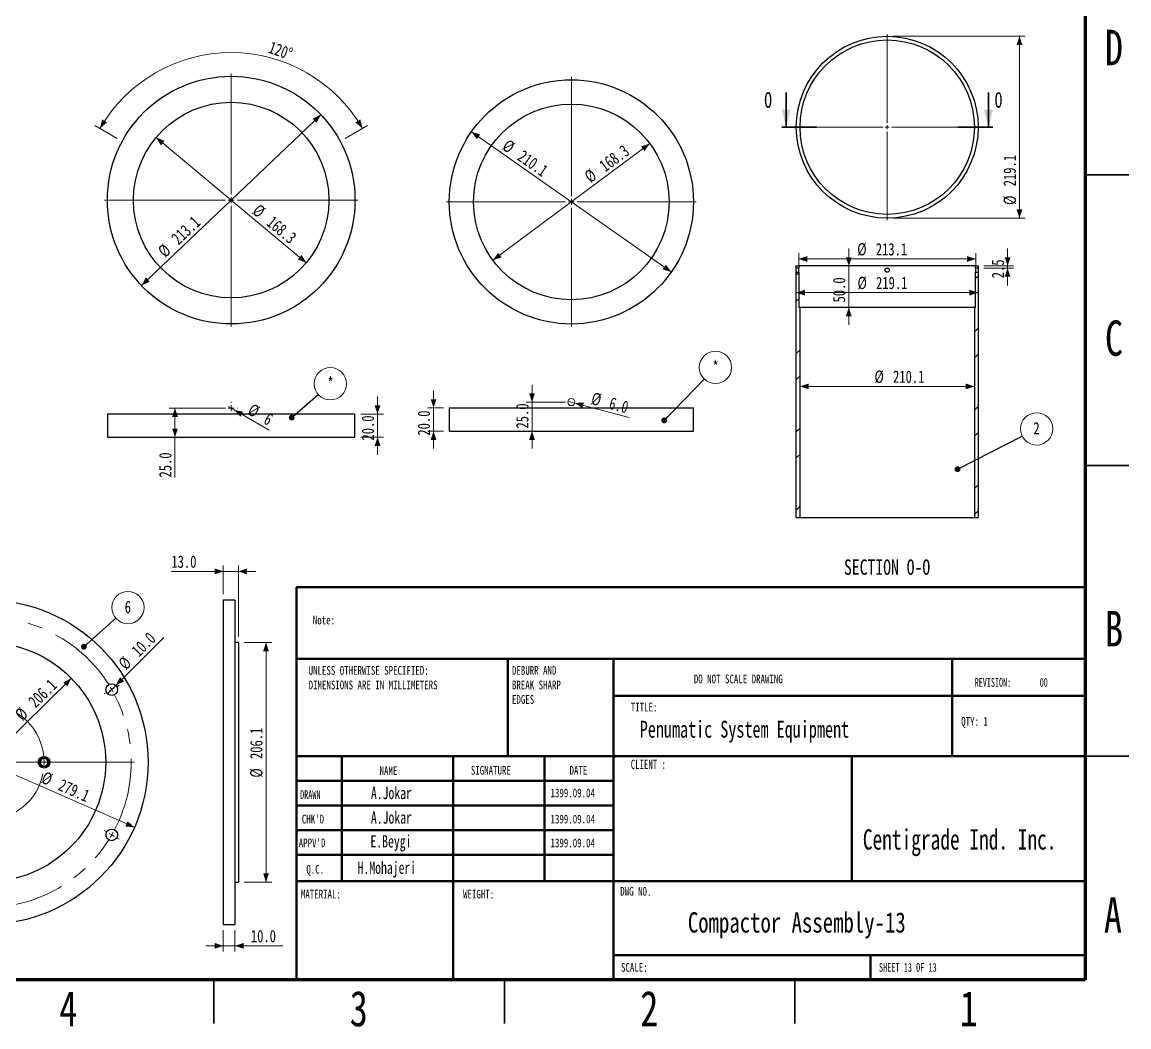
# Paper-space layout 'Sheet13' of a CAD drawing. Header units: millimetres. Extents: x 2 to 418, y 2 to 295.
# Drawn here: x 227 to 417.5, y 1.9 to 174.8 of the extents above; entities that cross this region are included whole.
import ezdxf

# ---------------------------------------------------------------- set-up
doc = ezdxf.new("R2010")
doc.units = ezdxf.units.MM
doc.linetypes.add('CENTER', pattern=[10.16, 6.35, -1.27, 1.27, -1.27])
doc.linetypes.add('CENTERX2', pattern=[20.32, 12.7, -2.54, 2.54, -2.54])
doc.styles.add('SLDTEXTSTYLE0', font='TXT', dxfattribs={"width": 0.75})
doc.styles.add('SLDTEXTSTYLE1', font='TXT', dxfattribs={"width": 0.686449})
doc.styles.add('SLDTEXTSTYLE2', font='TXT', dxfattribs={"width": 0.652778})
doc.styles.add('SLDTEXTSTYLE4', font='TXT', dxfattribs={"width": 0.7})
doc.styles.add('SLDTEXTSTYLE7', font='TXT', dxfattribs={"width": 0.696429})
doc.dimstyles.new('SLDDIMSTYLE13', dxfattribs={"dimtxt": 2.116667, "dimasz": 1.5, "dimexe": 0, "dimexo": 0.0625, "dimgap": 0.529167, "dimtad": 1, "dimdec": 1, "dimlfac": 7, "dimrnd": 1e-09, "dimzin": 12, "dimdsep": 46, "dimtxsty": 'SLDTEXTSTYLE0', "dimsah": 1, "dimcen": 0.09, "dimadec": 0, "dimazin": 3, "dimtfac": 1, "dimtdec": 0, "dimtofl": 0, "dimtmove": 0, "dimatfit": 3, "dimfxl": 1, "dimfrac": 2, "dimtolj": 1, "dimtzin": 12, "dimarcsym": 0})
doc.dimstyles.new('SLDDIMSTYLE20', dxfattribs={"dimtxt": 2.116667, "dimasz": 1.5, "dimexe": 0, "dimexo": 0.0625, "dimgap": 0.529167, "dimtad": 1, "dimdec": 1, "dimlfac": 5, "dimrnd": 1e-09, "dimzin": 4, "dimdsep": 46, "dimtxsty": 'SLDTEXTSTYLE0', "dimblk1": 'NONE', "dimsah": 1, "dimcen": 0, "dimadec": 0, "dimazin": 1, "dimtfac": 1, "dimtdec": 0, "dimtmove": 0, "dimatfit": 3, "dimldrblk": 'NONE', "dimfxl": 1, "dimfrac": 2, "dimtolj": 1, "dimtzin": 12, "dimarcsym": 0})
doc.dimstyles.new('SLDDIMSTYLE25', dxfattribs={"dimtxt": 2.116667, "dimasz": 1.5, "dimexe": 0, "dimexo": 0.0625, "dimgap": 0.529167, "dimtad": 1, "dimdec": 1, "dimlfac": 5, "dimrnd": 1e-09, "dimzin": 4, "dimdsep": 46, "dimtxsty": 'SLDTEXTSTYLE0', "dimsah": 1, "dimcen": 0.09, "dimadec": 0, "dimazin": 1, "dimtfac": 1, "dimtdec": 0, "dimtmove": 0, "dimatfit": 0, "dimfxl": 1, "dimfrac": 2, "dimtolj": 1, "dimtzin": 12, "dimarcsym": 0})
doc.dimstyles.new('SLDDIMSTYLE26', dxfattribs={"dimtxt": 2.116667, "dimasz": 1.5, "dimexe": 0, "dimexo": 0.0625, "dimgap": 0.529167, "dimtad": 1, "dimdec": 1, "dimlfac": 5, "dimrnd": 1e-09, "dimzin": 4, "dimdsep": 46, "dimtxsty": 'SLDTEXTSTYLE0', "dimsah": 1, "dimcen": 0.09, "dimadec": 0, "dimazin": 1, "dimtfac": 1, "dimtdec": 0, "dimtofl": 0, "dimtmove": 0, "dimatfit": 3, "dimfxl": 1, "dimfrac": 2, "dimtolj": 1, "dimtzin": 12, "dimarcsym": 0})
doc.dimstyles.new('SLDDIMSTYLE3', dxfattribs={"dimtxt": 0.18, "dimasz": 1, "dimexe": 0, "dimexo": 0.0625, "dimgap": 0, "dimtad": 0, "dimtih": 1, "dimtoh": 1, "dimdec": 0, "dimrnd": 1e-09, "dimzin": 0, "dimdsep": 46, "dimtxsty": 'Standard', "dimblk1": 'DOT', "dimblk2": 'DOT', "dimsah": 1, "dimcen": 0.09, "dimadec": 0, "dimazin": 0, "dimtfac": 1, "dimtdec": 0, "dimtofl": 0, "dimtmove": 0, "dimatfit": 3, "dimldrblk": 'DOT', "dimfxl": 1, "dimfrac": 2, "dimtolj": 1, "dimtzin": 0, "dimarcsym": 0})
doc.dimstyles.new('SLDDIMSTYLE32', dxfattribs={"dimtxt": 2.116667, "dimasz": 1.5, "dimexe": 0, "dimexo": 0.0625, "dimgap": 0.529167, "dimtad": 1, "dimdec": 1, "dimlfac": 5, "dimrnd": 1e-09, "dimzin": 12, "dimdsep": 46, "dimtxsty": 'SLDTEXTSTYLE0', "dimsah": 1, "dimcen": 0.09, "dimadec": 0, "dimazin": 3, "dimtfac": 1, "dimtdec": 0, "dimtofl": 0, "dimtmove": 0, "dimatfit": 3, "dimfxl": 1, "dimfrac": 2, "dimtolj": 1, "dimtzin": 12, "dimarcsym": 0})
doc.dimstyles.new('SLDDIMSTYLE73', dxfattribs={"dimtxt": 2.116667, "dimasz": 1.5, "dimexe": 0, "dimexo": 0.0625, "dimgap": 0.529167, "dimtad": 1, "dimdec": 1, "dimlfac": 5, "dimrnd": 1e-09, "dimzin": 12, "dimdsep": 46, "dimtxsty": 'SLDTEXTSTYLE0', "dimsah": 1, "dimcen": 0, "dimadec": 0, "dimazin": 3, "dimtfac": 1, "dimtdec": 0, "dimtmove": 0, "dimatfit": 3, "dimfxl": 1, "dimfrac": 2, "dimtolj": 1, "dimtzin": 12, "dimarcsym": 0})
doc.dimstyles.new('SLDDIMSTYLE75', dxfattribs={"dimtxt": 2.116667, "dimasz": 1.5, "dimexe": 0, "dimexo": 0.0625, "dimgap": 0.529167, "dimtad": 1, "dimdec": 4, "dimlfac": 5, "dimzin": 12, "dimdsep": 46, "dimtxsty": 'SLDTEXTSTYLE0', "dimsah": 1, "dimcen": 0.09, "dimazin": 3, "dimtfac": 1, "dimtdec": 0, "dimtofl": 0, "dimtmove": 0, "dimatfit": 3, "dimfxl": 1, "dimfrac": 2, "dimtolj": 1, "dimtzin": 12, "dimarcsym": 0})
doc.dimstyles.new('SLDDIMSTYLE76', dxfattribs={"dimtxt": 2.116667, "dimasz": 1.5, "dimexe": 0, "dimexo": 0.0625, "dimgap": 0.529167, "dimtad": 1, "dimdec": 1, "dimlfac": 5, "dimrnd": 1e-09, "dimzin": 12, "dimdsep": 46, "dimtxsty": 'SLDTEXTSTYLE0', "dimblk1": 'NONE', "dimsah": 1, "dimcen": 0, "dimadec": 0, "dimazin": 3, "dimtfac": 1, "dimtdec": 0, "dimtmove": 0, "dimatfit": 3, "dimldrblk": 'NONE', "dimfxl": 1, "dimfrac": 2, "dimtolj": 1, "dimtzin": 12, "dimarcsym": 0})
doc.dimstyles.new('SLDDIMSTYLE77', dxfattribs={"dimtxt": 2.116667, "dimasz": 1.5, "dimexe": 0, "dimexo": 0.0625, "dimgap": 0.529167, "dimtad": 1, "dimdec": 1, "dimlfac": 7, "dimrnd": 1e-09, "dimzin": 12, "dimdsep": 46, "dimtxsty": 'SLDTEXTSTYLE0', "dimsah": 1, "dimcen": 0.09, "dimadec": 0, "dimazin": 3, "dimtfac": 1, "dimtdec": 0, "dimtmove": 0, "dimatfit": 0, "dimfxl": 1, "dimfrac": 2, "dimtolj": 1, "dimtzin": 12, "dimarcsym": 0})
doc.dimstyles.new('SLDDIMSTYLE78', dxfattribs={"dimtxt": 2.116667, "dimasz": 1.5, "dimexe": 0, "dimexo": 0.0625, "dimgap": 0.529167, "dimtad": 1, "dimdec": 1, "dimlfac": 7, "dimrnd": 1e-09, "dimzin": 4, "dimdsep": 46, "dimtxsty": 'SLDTEXTSTYLE0', "dimsah": 1, "dimcen": 0.09, "dimadec": 0, "dimazin": 1, "dimtfac": 1, "dimtdec": 0, "dimtmove": 0, "dimatfit": 0, "dimfxl": 1, "dimfrac": 2, "dimtolj": 1, "dimtzin": 12, "dimarcsym": 0})

# ---------------------------------------------------------------- blocks, each defined once
blk = doc.blocks.new('SW_NOTE_169')
at = {"color": 0, "linetype": 'Continuous', "lineweight": 0, "char_height": 1.5, "attachment_point": 1, "style": 'SLDTEXTSTYLE0'}
for s, insert in [('UNLESS OTHERWISE SPECIFIED:', (0, 1.93)), ('DIMENSIONS ARE IN MILLIMETERS', (0, -0.57))]:
    blk.add_mtext(s, dxfattribs=dict(at, insert=insert))
blk = doc.blocks.new('SW_NOTE_170')
at = {"color": 0, "linetype": 'Continuous', "lineweight": 0, "char_height": 1.5, "attachment_point": 1, "style": 'SLDTEXTSTYLE0'}
for s, insert in [('DEBURR AND', (0, 1.93)), ('BREAK SHARP', (0, -0.57)), ('EDGES', (0, -3.07))]:
    blk.add_mtext(s, dxfattribs=dict(at, insert=insert))
blk = doc.blocks.new('_D_264')
at = {"color": 7, "linetype": 'Continuous', "lineweight": 18}
blk.add_line((235.47, 61.89), (206.05, 33.01), dxfattribs=at)
for points in [[(235.47, 61.89), (234.05, 61.19), (234.75, 60.48)], [(206.05, 33.01), (207.47, 33.71), (206.77, 34.42)]]:
    blk.add_solid(points, dxfattribs=at)
at = {"color": 7, "linetype": 'Continuous', "lineweight": 18, "char_height": 2.117, "attachment_point": 1, "rotation": 44.4616, "style": 'SLDTEXTSTYLE0'}
for s, insert in [('206.1', (227.83, 58.19)), ('%%c', (225.55, 55.95))]:
    blk.add_mtext(s, dxfattribs=dict(at, insert=insert))
blk = doc.blocks.new('_D_266')
at = {"color": 7, "linetype": 'Continuous', "lineweight": 18}
blk.add_line((246.33, 36.25), (195.2, 58.65), dxfattribs=at)
for points in [[(195.2, 58.65), (196.37, 57.59), (196.77, 58.5)], [(246.33, 36.25), (245.16, 37.31), (244.75, 36.4)]]:
    blk.add_solid(points, dxfattribs=at)
at = {"color": 7, "linetype": 'Continuous', "lineweight": 18, "char_height": 2.117, "attachment_point": 1, "rotation": 336.346, "style": 'SLDTEXTSTYLE0'}
for s, insert in [('%%c', (230.96, 45.95)), ('279.1', (233.89, 44.67))]:
    blk.add_mtext(s, dxfattribs=dict(at, insert=insert))
blk = doc.blocks.new('_D_267')
at = {"color": 7, "linetype": 'Continuous', "lineweight": 18}
for q in [(251.38, 68.92), (241.71, 59.24)]:
    blk.add_line((243.12, 60.66), q, dxfattribs=at)
blk.add_solid([(243.12, 60.66), (244.54, 61.36), (243.83, 62.07)], dxfattribs=at)
at = {"color": 7, "linetype": 'Continuous', "lineweight": 18, "char_height": 2.117, "attachment_point": 1, "rotation": 45, "style": 'SLDTEXTSTYLE0'}
for s, insert in [('10.0', (245.61, 66.95)), ('%%c', (243.35, 64.7))]:
    blk.add_mtext(s, dxfattribs=dict(at, insert=insert))
blk = doc.blocks.new('_NONE')
blk = doc.blocks.new('SW_NOTE_177')
at = {"color": 0, "linetype": 'Continuous', "lineweight": 0}
blk.add_circle((2.08, 1.85), 2.78, dxfattribs=at)
at = {"color": 0, "linetype": 'Continuous', "lineweight": 0, "insert": (2.06, 3.01), "char_height": 2.12, "attachment_point": 2, "style": 'SLDTEXTSTYLE0'}
blk.add_mtext('6', dxfattribs=at)
blk = doc.blocks.new('_DOT')
at = {"color": 0, "linetype": 'ByBlock', "lineweight": -2}
blk.add_line((-0.5, 0), (-1, 0), dxfattribs=at)
at = {"color": 0, "linetype": 'ByBlock', "const_width": 0.5}
blk.add_lwpolyline([(-0.25, 0, 1), (0.25, 0, 1)], format="xyb", close=True, dxfattribs=at)
blk = doc.blocks.new('SW_CENTERMARKSYMBOL_34')
at = {"color": 0, "linetype": 'Continuous', "lineweight": 0}
for p, q in [((-21.65, 13.5), (-21.65, 14)), ((-21.65, -11.5), (-21.65, 13)), ((-21.65, 12.5), (-21.65, 13)), ((-21.65, 12.5), (-21.65, 12)), ((-21.65, 11.5), (-21.65, 11)), ((-44.17, 0.5), (-44.6, 0.75)), ((-43.3, 0), (-43.73, 0.25)), ((-43.3, 0), (-42.87, -0.25)), ((0, 0), (-0.43, -0.25)), ((0, 0), (0.43, 0.25)), ((0.87, 0.5), (1.3, 0.75)), ((-42.44, -0.5), (-42, -0.75)), ((-21.65, -1.5), (-21.65, -1.2)), ((-0.87, -0.5), (-1.3, -0.75)), ((-21.65, -2.5), (-21.65, -2)), ((-21.65, -2.5), (-21.65, -3)), ((-21.65, -3.5), (-21.65, -3.8)), ((-22.65, -12.5), (-47.15, -12.5)), ((-32.65, -12.5), (-32.95, -12.5)), ((-31.65, -12.5), (-32.15, -12.5)), ((-31.65, -12.5), (-31.15, -12.5)), ((-30.65, -12.5), (-30.35, -12.5)), ((-21.65, -12.5), (-22.15, -12.5)), ((-21.65, -12.5), (-21.65, -12)), ((-21.65, -12.5), (-21.65, -13)), ((-21.65, -12.5), (-21.15, -12.5)), ((-20.65, -12.5), (3.85, -12.5)), ((-12.65, -12.5), (-12.95, -12.5)), ((-11.65, -12.5), (-12.15, -12.5)), ((-11.65, -12.5), (-11.15, -12.5)), ((-10.65, -12.5), (-10.35, -12.5)), ((-21.65, -13.5), (-21.65, -38)), ((-21.65, -21.5), (-21.65, -21.2)), ((-21.65, -22.5), (-21.65, -22)), ((-21.65, -22.5), (-21.65, -23)), ((-43.3, -25), (-42.87, -24.75)), ((-42.44, -24.5), (-42, -24.25)), ((-21.65, -23.5), (-21.65, -23.8)), ((-0.87, -24.5), (-1.3, -24.25)), ((0, -25), (-0.43, -24.75)), ((-44.17, -25.5), (-44.6, -25.75)), ((-43.3, -25), (-43.73, -25.25)), ((0, -25), (0.43, -25.25)), ((0.87, -25.5), (1.3, -25.75)), ((-21.65, -36.5), (-21.65, -36)), ((-21.65, -37.5), (-21.65, -37)), ((-21.65, -37.5), (-21.65, -38)), ((-21.65, -38.5), (-21.65, -39))]:
    blk.add_line(p, q, dxfattribs=at)
at = {"color": 0, "linetype": 'CENTERX2', "lineweight": 0}
for radius, start, end in [(25, 92.2918, 147.7082), (25, 32.2918, 87.7082), (25, 152.2918, 207.7082), (25, 332.2918, 27.7082), (10, 95.7296, 174.2704), (10, 5.7296, 84.2704), (10, 185.7296, 264.2704), (10, 275.7296, 354.2704), (25, 212.2918, 267.7082), (25, 272.2918, 327.7082)]:
    blk.add_arc((-21.65, -12.5), radius, start, end, dxfattribs=at)
at = {"color": 0, "linetype": 'Continuous', "lineweight": 0}
for radius, start, end in [(25, 90, 91.1459), (25, 88.8541, 90), (25, 150, 151.1459), (25, 148.8541, 150), (25, 30, 31.1459), (25, 28.8541, 30), (10, 90, 92.8648), (10, 87.1352, 90), (10, 177.1352, 180), (10, 180, 182.8648), (10, 0, 2.8648), (10, 357.1352, 0), (10, 267.1352, 270), (10, 270, 272.8648), (25, 208.8541, 210), (25, 330, 331.1459), (25, 210, 211.1459), (25, 328.8541, 330), (25, 268.8541, 270), (25, 270, 271.1459)]:
    blk.add_arc((-21.65, -12.5), radius, start, end, dxfattribs=at)
blk = doc.blocks.new('_D_268')
at = {"color": 7, "linetype": 'Continuous', "lineweight": 18}
for p, q in [((265.22, 68.06), (269.97, 68.06)), ((268.97, 68.06), (268.97, 26.84)), ((265.22, 26.84), (269.97, 26.84))]:
    blk.add_line(p, q, dxfattribs=at)
for points in [[(268.97, 68.06), (268.47, 66.56), (269.47, 66.56)], [(268.97, 26.84), (269.47, 28.34), (268.47, 28.34)]]:
    blk.add_solid(points, dxfattribs=at)
at = {"color": 7, "linetype": 'Continuous', "lineweight": 18, "char_height": 2.117, "attachment_point": 1, "rotation": 90, "style": 'SLDTEXTSTYLE0'}
for s, insert in [('206.1', (266.24, 48)), ('%%c', (266.24, 44.81))]:
    blk.add_mtext(s, dxfattribs=dict(at, insert=insert))
blk = doc.blocks.new('_D_269')
at = {"color": 7, "linetype": 'Continuous', "lineweight": 18}
for p, q in [((261.62, 80.29), (252.68, 80.29)), ((261.62, 76.36), (261.62, 81.29)), ((261.62, 80.29), (264.22, 80.29)), ((264.22, 69.06), (264.22, 81.29)), ((264.22, 80.29), (267.22, 80.29))]:
    blk.add_line(p, q, dxfattribs=at)
for points in [[(261.62, 80.29), (260.12, 80.79), (260.12, 79.79)], [(264.22, 80.29), (265.72, 79.79), (265.72, 80.79)]]:
    blk.add_solid(points, dxfattribs=at)
at = {"color": 7, "linetype": 'Continuous', "lineweight": 18, "insert": (252.68, 83.02), "char_height": 2.117, "attachment_point": 1, "style": 'SLDTEXTSTYLE0'}
blk.add_mtext('13.0', dxfattribs=at)
blk = doc.blocks.new('_D_270')
at = {"color": 7, "linetype": 'Continuous', "lineweight": 18}
for p, q in [((261.62, 18.54), (261.62, 14.86)), ((263.62, 18.54), (263.62, 14.86)), ((261.62, 15.86), (258.62, 15.86)), ((261.62, 15.86), (263.62, 15.86)), ((263.62, 15.86), (271.84, 15.86))]:
    blk.add_line(p, q, dxfattribs=at)
for points in [[(261.62, 15.86), (260.12, 16.36), (260.12, 15.36)], [(263.62, 15.86), (265.12, 15.36), (265.12, 16.36)]]:
    blk.add_solid(points, dxfattribs=at)
at = {"color": 7, "linetype": 'Continuous', "lineweight": 18, "insert": (266.36, 18.59), "char_height": 2.117, "attachment_point": 1, "style": 'SLDTEXTSTYLE0'}
blk.add_mtext('10.0', dxfattribs=at)
blk = doc.blocks.new('_D_271')
at = {"color": 7, "linetype": 'Continuous', "lineweight": 18}
blk.add_line((275.91, 133.4), (250.05, 154.95), dxfattribs=at)
for points in [[(250.05, 154.95), (250.88, 153.6), (251.52, 154.37)], [(275.91, 133.4), (275.08, 134.74), (274.44, 133.97)]]:
    blk.add_solid(points, dxfattribs=at)
at = {"color": 7, "linetype": 'Continuous', "lineweight": 18, "char_height": 2.117, "attachment_point": 1, "rotation": 320.196, "style": 'SLDTEXTSTYLE0'}
for s, insert in [('%%c', (267.82, 143.65)), ('168.3', (270.27, 141.61))]:
    blk.add_mtext(s, dxfattribs=dict(at, insert=insert))
blk = doc.blocks.new('_D_272')
at = {"color": 7, "linetype": 'Continuous', "lineweight": 18}
blk.add_line((247.55, 129.48), (278.41, 158.87), dxfattribs=at)
for points in [[(278.41, 158.87), (276.98, 158.19), (277.67, 157.47)], [(247.55, 129.48), (248.98, 130.15), (248.29, 130.87)]]:
    blk.add_solid(points, dxfattribs=at)
at = {"color": 7, "linetype": 'Continuous', "lineweight": 18, "char_height": 2.117, "attachment_point": 1, "rotation": 43.5959, "style": 'SLDTEXTSTYLE0'}
for s, insert in [('213.1', (252.47, 137.9)), ('%%c', (250.16, 135.7))]:
    blk.add_mtext(s, dxfattribs=dict(at, insert=insert))
blk = doc.blocks.new('_D_273')
at = {"color": 7, "linetype": 'Continuous', "lineweight": 18}
for p, q in [((243.36, 154.8), (239.52, 157.02)), ((282.59, 154.8), (286.43, 157.02))]:
    blk.add_line(p, q, dxfattribs=at)
blk.add_arc((262.98, 143.48), 26.08, 30, 150, dxfattribs=at)
for points in [[(240.39, 156.52), (241.6, 157.53), (240.75, 158.06)], [(285.57, 156.52), (285.2, 158.06), (284.35, 157.53)]]:
    blk.add_solid(points, dxfattribs=at)
at = {"color": 7, "linetype": 'Continuous', "lineweight": 18, "insert": (269.95, 171.58), "char_height": 2.117, "attachment_point": 1, "rotation": 340.2936, "style": 'SLDTEXTSTYLE0'}
blk.add_mtext('120°', dxfattribs=at)
blk = doc.blocks.new('SW_CENTERMARKSYMBOL_35')
at = {"color": 0, "linetype": 'Continuous', "lineweight": 0}
for p, q in [((0, 1), (0, 21.81)), ((-1, 0), (-21.81, 0)), ((0, 0), (-0.5, 0)), ((0, 0), (0, 0.5)), ((0, 0), (0, -0.5)), ((0, 0), (0.5, 0)), ((1, 0), (21.81, 0)), ((0, -1), (0, -21.81))]:
    blk.add_line(p, q, dxfattribs=at)
blk = doc.blocks.new('_D_274')
at = {"color": 7, "linetype": 'Continuous', "lineweight": 18}
for q in [(262.46, 108.67), (269.49, 104.61)]:
    blk.add_line((263.5, 108.07), q, dxfattribs=at)
blk.add_solid([(263.5, 108.07), (264.55, 106.89), (265.05, 107.76)], dxfattribs=at)
at = {"color": 7, "linetype": 'Continuous', "lineweight": 18, "attachment_point": 1, "rotation": 330, "style": 'SLDTEXTSTYLE0'}
for s, insert, char_height in [('%%c', (266.69, 109.29), 2.117), ('6', (269.46, 107.69), 2.12)]:
    blk.add_mtext(s, dxfattribs=dict(at, insert=insert, char_height=char_height))
blk = doc.blocks.new('_D_275')
at = {"color": 7, "linetype": 'Continuous', "lineweight": 18}
for p, q in [((261.98, 108.37), (252.3, 108.37)), ((253.3, 103.37), (253.3, 108.37)), ((253.3, 103.37), (253.3, 96.44))]:
    blk.add_line(p, q, dxfattribs=at)
for points in [[(253.3, 108.37), (252.8, 106.87), (253.8, 106.87)], [(253.3, 103.37), (253.8, 104.87), (252.8, 104.87)]]:
    blk.add_solid(points, dxfattribs=at)
at = {"color": 7, "linetype": 'Continuous', "lineweight": 18, "insert": (250.57, 96.44), "char_height": 2.117, "attachment_point": 1, "rotation": 90, "style": 'SLDTEXTSTYLE0'}
blk.add_mtext('25.0', dxfattribs=at)
blk = doc.blocks.new('_D_276')
at = {"color": 7, "linetype": 'Continuous', "lineweight": 18}
for p, q in [((288.17, 107.37), (288.17, 110.37)), ((285.29, 107.37), (289.17, 107.37)), ((288.17, 103.37), (288.17, 107.37)), ((285.29, 103.37), (289.17, 103.37)), ((288.17, 103.37), (288.17, 100.37))]:
    blk.add_line(p, q, dxfattribs=at)
for points in [[(288.17, 107.37), (288.67, 108.87), (287.67, 108.87)], [(288.17, 103.37), (287.67, 101.87), (288.67, 101.87)]]:
    blk.add_solid(points, dxfattribs=at)
at = {"color": 7, "linetype": 'Continuous', "lineweight": 18, "insert": (285.44, 102.8), "char_height": 2.117, "attachment_point": 1, "rotation": 90, "style": 'SLDTEXTSTYLE0'}
blk.add_mtext('20.0', dxfattribs=at)
blk = doc.blocks.new('SW_NOTE_178')
at = {"color": 0, "linetype": 'Continuous', "lineweight": 0}
blk.add_circle((2.09, 1.83), 2.78, dxfattribs=at)
at = {"color": 0, "linetype": 'Continuous', "lineweight": 0, "insert": (2.12, 2.99), "char_height": 2.12, "attachment_point": 2, "style": 'SLDTEXTSTYLE0'}
blk.add_mtext('*', dxfattribs=at)
blk = doc.blocks.new('SW_CENTERMARKSYMBOL_36')
at = {"color": 0, "linetype": 'Continuous', "lineweight": 0}
for p, q in [((-1, 0), (-1.1, 0)), ((0, 0), (-0.5, 0)), ((0, 1), (0, 1.1)), ((0, 0), (0, 0.5)), ((0, 0), (0, -0.5)), ((0, 0), (0.5, 0)), ((1, 0), (1.1, 0)), ((0, -1), (0, -1.1))]:
    blk.add_line(p, q, dxfattribs=at)
blk = doc.blocks.new('_D_277')
at = {"color": 7, "linetype": 'Continuous', "lineweight": 18}
blk.add_line((335.04, 153.9), (308.02, 133.83), dxfattribs=at)
for points in [[(335.04, 153.9), (333.54, 153.41), (334.13, 152.61)], [(308.02, 133.83), (309.53, 134.32), (308.93, 135.12)]]:
    blk.add_solid(points, dxfattribs=at)
at = {"color": 7, "linetype": 'Continuous', "lineweight": 18, "char_height": 2.117, "attachment_point": 1, "rotation": 36.6203, "style": 'SLDTEXTSTYLE0'}
for s, insert in [('168.3', (326.11, 150.63)), ('%%c', (323.54, 148.73))]:
    blk.add_mtext(s, dxfattribs=dict(at, insert=insert))
blk = doc.blocks.new('_D_278')
at = {"color": 7, "linetype": 'Continuous', "lineweight": 18}
blk.add_line((304.33, 155.92), (338.74, 131.81), dxfattribs=at)
for points in [[(304.33, 155.92), (305.27, 154.65), (305.84, 155.47)], [(338.74, 131.81), (337.8, 133.08), (337.22, 132.26)]]:
    blk.add_solid(points, dxfattribs=at)
at = {"color": 7, "linetype": 'Continuous', "lineweight": 18, "char_height": 2.117, "attachment_point": 1, "rotation": 324.9788, "style": 'SLDTEXTSTYLE0'}
for s, insert in [('%%c', (310.69, 154.77)), ('210.1', (313.31, 152.93))]:
    blk.add_mtext(s, dxfattribs=dict(at, insert=insert))
blk = doc.blocks.new('SW_CENTERMARKSYMBOL_37')
at = {"color": 0, "linetype": 'Continuous', "lineweight": 0}
for p, q in [((0, 1), (0, 21.51)), ((-1, 0), (-21.51, 0)), ((0, 0), (-0.5, 0)), ((0, 0), (0, 0.5)), ((0, 0), (0, -0.5)), ((0, 0), (0.5, 0)), ((1, 0), (21.51, 0)), ((0, -1), (0, -21.51))]:
    blk.add_line(p, q, dxfattribs=at)
blk = doc.blocks.new('_D_279')
at = {"color": 7, "linetype": 'Continuous', "lineweight": 18}
for q in [(320.95, 109.57), (331.51, 106.74)]:
    blk.add_line((322.11, 109.26), q, dxfattribs=at)
blk.add_solid([(322.11, 109.26), (323.43, 108.39), (323.69, 109.35)], dxfattribs=at)
at = {"color": 7, "linetype": 'Continuous', "lineweight": 18, "char_height": 2.117, "attachment_point": 1, "rotation": 345, "style": 'SLDTEXTSTYLE0'}
for s, insert in [('%%c', (325.34, 111.17)), ('6.0', (328.42, 110.34))]:
    blk.add_mtext(s, dxfattribs=dict(at, insert=insert))
blk = doc.blocks.new('_D_280')
at = {"color": 7, "linetype": 'Continuous', "lineweight": 18}
for p, q in [((314.76, 109.41), (314.76, 112.41)), ((320.53, 109.41), (313.76, 109.41)), ((314.76, 109.41), (314.76, 104.41)), ((314.76, 104.41), (314.76, 101.41))]:
    blk.add_line(p, q, dxfattribs=at)
for points in [[(314.76, 109.41), (315.26, 110.91), (314.26, 110.91)], [(314.76, 104.41), (314.26, 102.91), (315.26, 102.91)]]:
    blk.add_solid(points, dxfattribs=at)
at = {"color": 7, "linetype": 'Continuous', "lineweight": 18, "insert": (312.03, 104.87), "char_height": 2.117, "attachment_point": 1, "rotation": 90, "style": 'SLDTEXTSTYLE0'}
blk.add_mtext('25.0', dxfattribs=at)
blk = doc.blocks.new('_D_281')
at = {"color": 7, "linetype": 'Continuous', "lineweight": 18}
for p, q in [((297.81, 108.41), (297.81, 111.41)), ((299.52, 108.41), (296.81, 108.41)), ((297.81, 108.41), (297.81, 104.41)), ((299.52, 104.41), (296.81, 104.41)), ((297.81, 104.41), (297.81, 101.41))]:
    blk.add_line(p, q, dxfattribs=at)
for points in [[(297.81, 108.41), (298.31, 109.91), (297.31, 109.91)], [(297.81, 104.41), (297.31, 102.91), (298.31, 102.91)]]:
    blk.add_solid(points, dxfattribs=at)
at = {"color": 7, "linetype": 'Continuous', "lineweight": 18, "insert": (295.08, 103.65), "char_height": 2.117, "attachment_point": 1, "rotation": 90, "style": 'SLDTEXTSTYLE0'}
blk.add_mtext('20.0', dxfattribs=at)
blk = doc.blocks.new('SW_NOTE_179')
at = {"color": 0, "linetype": 'Continuous', "lineweight": 0}
blk.add_circle((1.94, 2), 2.78, dxfattribs=at)
at = {"color": 0, "linetype": 'Continuous', "lineweight": 0, "insert": (1.96, 3.16), "char_height": 2.12, "attachment_point": 2, "style": 'SLDTEXTSTYLE0'}
blk.add_mtext('*', dxfattribs=at)
blk = doc.blocks.new('_D_282')
at = {"color": 7, "linetype": 'Continuous', "lineweight": 18}
for p, q in [((376.9, 172.37), (399.66, 172.37)), ((398.66, 172.37), (398.66, 141.07)), ((376.9, 141.07), (399.66, 141.07))]:
    blk.add_line(p, q, dxfattribs=at)
for points in [[(398.66, 172.37), (398.16, 170.87), (399.16, 170.87)], [(398.66, 141.07), (399.16, 142.57), (398.16, 142.57)]]:
    blk.add_solid(points, dxfattribs=at)
at = {"color": 7, "linetype": 'Continuous', "lineweight": 18, "char_height": 2.117, "attachment_point": 1, "rotation": 90, "style": 'SLDTEXTSTYLE0'}
for s, insert in [('219.1', (395.93, 146.54)), ('%%c', (395.93, 143.35))]:
    blk.add_mtext(s, dxfattribs=dict(at, insert=insert))
blk = doc.blocks.new('SW_CENTERMARKSYMBOL_38')
at = {"color": 0, "linetype": 'Continuous', "lineweight": 0}
for p, q in [((0, 0.71), (0, 16.01)), ((-0.71, 0), (-16.01, 0)), ((0, 0), (-0.36, 0)), ((0, 0), (0, 0.36)), ((0, 0), (0, -0.36)), ((0, 0), (0.36, 0)), ((0.71, 0), (16.01, 0)), ((0, -0.71), (0, -16.01))]:
    blk.add_line(p, q, dxfattribs=at)
blk = doc.blocks.new('_D_283')
at = {"color": 7, "linetype": 'Continuous', "lineweight": 18}
for p, q in [((396.62, 132.84), (396.62, 135.84)), ((392.55, 132.84), (397.62, 132.84)), ((392.55, 132.48), (397.62, 132.48)), ((396.62, 132.84), (396.62, 132.48)), ((396.62, 132.48), (396.62, 129.48))]:
    blk.add_line(p, q, dxfattribs=at)
for points in [[(396.62, 132.84), (397.12, 134.34), (396.12, 134.34)], [(396.62, 132.48), (396.12, 130.98), (397.12, 130.98)]]:
    blk.add_solid(points, dxfattribs=at)
at = {"color": 7, "linetype": 'Continuous', "lineweight": 18, "insert": (393.89, 130.73), "char_height": 2.117, "attachment_point": 1, "rotation": 90, "style": 'SLDTEXTSTYLE0'}
blk.add_mtext('2.5', dxfattribs=at)
blk = doc.blocks.new('_D_284')
at = {"color": 7, "linetype": 'Continuous', "lineweight": 18}
blk.add_line((390.91, 112.12), (360.9, 112.12), dxfattribs=at)
for points in [[(360.9, 112.12), (362.4, 111.62), (362.4, 112.62)], [(390.91, 112.12), (389.41, 112.62), (389.41, 111.62)]]:
    blk.add_solid(points, dxfattribs=at)
at = {"color": 7, "linetype": 'Continuous', "lineweight": 18, "char_height": 2.117, "attachment_point": 1, "style": 'SLDTEXTSTYLE0'}
for s, insert in [('%%c', (373.71, 114.85)), ('210.1', (376.91, 114.85))]:
    blk.add_mtext(s, dxfattribs=dict(at, insert=insert))
blk = doc.blocks.new('_D_285')
at = {"color": 7, "linetype": 'Continuous', "lineweight": 18}
for p, q in [((391.55, 131.48), (391.55, 127.25)), ((391.55, 128.25), (360.25, 128.25))]:
    blk.add_line(p, q, dxfattribs=at)
for points in [[(360.25, 128.25), (361.75, 127.75), (361.75, 128.75)], [(391.55, 128.25), (390.05, 128.75), (390.05, 127.75)]]:
    blk.add_solid(points, dxfattribs=at)
at = {"color": 7, "linetype": 'Continuous', "lineweight": 18, "char_height": 2.117, "attachment_point": 1, "style": 'SLDTEXTSTYLE0'}
for s, insert in [('%%c', (370.79, 130.98)), ('219.1', (373.98, 130.98))]:
    blk.add_mtext(s, dxfattribs=dict(at, insert=insert))
blk = doc.blocks.new('_D_286')
at = {"color": 7, "linetype": 'Continuous', "lineweight": 18}
for p, q in [((360.68, 132.77), (360.68, 135.05)), ((391.13, 134.05), (360.68, 134.05)), ((391.13, 132.77), (391.13, 135.05))]:
    blk.add_line(p, q, dxfattribs=at)
for points in [[(360.68, 134.05), (362.18, 133.55), (362.18, 134.55)], [(391.13, 134.05), (389.63, 134.55), (389.63, 133.55)]]:
    blk.add_solid(points, dxfattribs=at)
at = {"color": 7, "linetype": 'Continuous', "lineweight": 18, "char_height": 2.117, "attachment_point": 1, "style": 'SLDTEXTSTYLE0'}
for s, insert in [('%%c', (370.75, 136.78)), ('213.1', (373.94, 136.78))]:
    blk.add_mtext(s, dxfattribs=dict(at, insert=insert))
blk = doc.blocks.new('_D_287')
at = {"color": 7, "linetype": 'Continuous', "lineweight": 18}
for p, q in [((369.29, 132.84), (369.29, 135.84)), ((369.29, 125.7), (369.29, 132.84)), ((369.29, 125.7), (369.29, 122.7))]:
    blk.add_line(p, q, dxfattribs=at)
for points in [[(369.29, 132.84), (369.79, 134.34), (368.79, 134.34)], [(369.29, 125.7), (368.79, 124.2), (369.79, 124.2)]]:
    blk.add_solid(points, dxfattribs=at)
at = {"color": 7, "linetype": 'Continuous', "lineweight": 18, "insert": (366.56, 126.56), "char_height": 2.117, "attachment_point": 1, "rotation": 90, "style": 'SLDTEXTSTYLE0'}
blk.add_mtext('50.0', dxfattribs=at)
blk = doc.blocks.new('SW_NOTE_180')
at = {"color": 0, "linetype": 'Continuous', "lineweight": 0}
blk.add_circle((2.48, 1.26), 2.78, dxfattribs=at)
at = {"color": 0, "linetype": 'Continuous', "lineweight": 0, "insert": (2.46, 2.43), "char_height": 2.12, "attachment_point": 2, "style": 'SLDTEXTSTYLE0'}
blk.add_mtext('2', dxfattribs=at)

psp = doc.layouts.new('Sheet13')

# ---------------------------------------------------------------- hatches: boundary and pattern name
at = {"linetype": 'Continuous', "lineweight": 18}
h = psp.add_hatch(dxfattribs=at)
h.set_pattern_fill('ANSI32', angle=3e-322, style=0)
h.paths.add_polyline_path([(360.683111, 132.841702), (360.25454, 132.841702), (360.25454, 132.48456), (360.683111, 132.48456)], flags=0)
h = psp.add_hatch(dxfattribs=at)
h.set_pattern_fill('ANSI32', angle=3e-322, style=0)
h.paths.add_polyline_path([(360.25454, 89.555988), (360.897397, 89.555988), (360.897397, 125.698845), (360.683111, 125.698845), (360.683111, 131.770274), (360.25454, 131.770274)], flags=0)
h = psp.add_hatch(dxfattribs=at)
h.set_pattern_fill('ANSI32', angle=3e-322, style=0)
h.paths.add_polyline_path([(391.125968, 125.698845), (390.911683, 125.698845), (390.911683, 89.555988), (391.55454, 89.555988), (391.55454, 131.770274), (391.125968, 131.770274)], flags=0)
h = psp.add_hatch(dxfattribs=at)
h.set_pattern_fill('ANSI32', angle=3e-322, style=0)
h.paths.add_polyline_path([(391.55454, 132.841702), (391.125968, 132.841702), (391.125968, 132.48456), (391.55454, 132.48456)], flags=0)

# ---------------------------------------------------------------- linework, layer by layer
at = {"color": 7, "linetype": 'Continuous', "lineweight": 70}
for p, q in [((410, 287), (410, 10)), ((410, 10), (10, 10))]:
    psp.add_line(p, q, dxfattribs=at)
at = {"color": 7, "linetype": 'Continuous', "lineweight": 35}
for p, q in [((358.49854, 162.717581), (358.49854, 156.717581)), ((393.31054, 162.717581), (393.31054, 156.717581)), ((417.5, 148.5), (410, 148.5)), ((410, 148.5), (417.5, 148.5)), ((410, 98.5), (417.5, 98.5)), ((410, 48.5), (417.5, 48.5)), ((260, 10), (260, 2.5)), ((310, 10), (310, 2.5)), ((360, 10), (360, 2.5))]:
    psp.add_line(p, q, dxfattribs=at)
at = {"color": 7, "linetype": 'CENTER', "lineweight": 35}
for p, q in [((357.74854, 156.717581), (363.75154, 156.717581)), ((388.06054, 156.717581), (394.06054, 156.717581))]:
    psp.add_line(p, q, dxfattribs=at)
at = {"color": 7, "linetype": 'Continuous', "lineweight": 25}
for p, q in [((360.25454, 132.48456), (360.25454, 132.841702)), ((360.25454, 132.841702), (360.683111, 132.841702)), ((360.683111, 132.48456), (360.25454, 132.48456)), ((360.25454, 131.770274), (360.683111, 131.770274)), ((360.25454, 89.555988), (360.25454, 131.770274)), ((360.683111, 132.841702), (360.683111, 132.48456)), ((391.125968, 132.841702), (360.683111, 132.841702)), ((360.683111, 131.770274), (360.683111, 125.698845)), ((391.125968, 132.48456), (391.125968, 132.841702)), ((391.125968, 132.841702), (391.55454, 132.841702)), ((391.55454, 132.48456), (391.125968, 132.48456)), ((391.125968, 125.698845), (391.125968, 131.770274)), ((391.125968, 131.770274), (391.55454, 131.770274)), ((391.55454, 132.841702), (391.55454, 132.48456)), ((391.55454, 131.770274), (391.55454, 89.555988)), ((360.897397, 125.698845), (360.683111, 125.698845)), ((360.897397, 89.555988), (360.897397, 125.698845)), ((390.911683, 125.698845), (360.897397, 125.698845)), ((390.911683, 125.698845), (390.911683, 89.555988)), ((391.125968, 125.698845), (390.911683, 125.698845)), ((241.668348, 107.372343), (241.668348, 103.372343)), ((241.668348, 107.372343), (284.288348, 107.372343)), ((284.288348, 103.372343), (284.288348, 107.372343)), ((300.522183, 108.413924), (300.522183, 104.413924)), ((300.522183, 108.413924), (342.542183, 108.413924)), ((342.542183, 104.413924), (342.542183, 108.413924)), ((241.668348, 103.372343), (284.288348, 103.372343)), ((300.522183, 104.413924), (342.542183, 104.413924)), ((360.25454, 89.555988), (360.897397, 89.555988)), ((360.897397, 89.555988), (390.911683, 89.555988)), ((390.911683, 89.555988), (391.55454, 89.555988)), ((263.621463, 75.360229), (261.621463, 75.360229)), ((261.621463, 75.360229), (261.621463, 19.540229)), ((263.621463, 75.360229), (263.621463, 19.540229)), ((264.221463, 68.060229), (263.621463, 68.060229)), ((264.221463, 68.060229), (264.221463, 26.840229)), ((230.131773, 47.244828), (230.003078, 47.203017)), ((230.00308, 47.20301), (230.131773, 47.244826)), ((230.131773, 47.244826), (230.131773, 47.244828)), ((263.621463, 26.840229), (264.221463, 26.840229)), ((261.621463, 19.540229), (263.621463, 19.540229))]:
    psp.add_line(p, q, dxfattribs=at)
at = {"color": 7, "linetype": 'Continuous', "lineweight": 50}
for p, q in [((274.2, 77.597005), (410, 77.597005)), ((274.2, 77.597005), (274.2, 65.25)), ((274.2, 65.25), (410, 65.25)), ((274.2, 65.25), (274.2, 10.25)), ((310.6, 65.25), (310.6, 48.5)), ((328.8, 65.25), (328.8, 10)), ((387.090026, 48.5), (387.090026, 65.25)), ((410, 58.875), (328.8, 58.875)), ((410, 48.5), (274.2, 48.5)), ((282, 48.5), (282, 27)), ((301.190952, 48.5), (301.190952, 10.25)), ((316.906076, 48.5), (316.906076, 27)), ((328.8, 10.25), (328.8, 48.5)), ((369.78594, 27), (369.78594, 48.5)), ((328.8, 44.25), (274.2, 44.25)), ((328.8, 40), (274.2, 40)), ((328.8, 35.75), (274.2, 35.75)), ((328.8, 31.5), (274.2, 31.5)), ((284.6, 27), (274.2, 27)), ((284.6, 27), (410, 27)), ((328.8, 14.25), (410, 14.25)), ((373, 10), (373, 14.25))]:
    psp.add_line(p, q, dxfattribs=at)
at = {"color": 7, "linetype": 'Continuous', "lineweight": 25, "flags": 128}
psp.add_lwpolyline([(230.136862, 47.246883), (230.212278, 47.07943), (230.362188, 46.920689), (230.559693, 46.817699), (230.777225, 46.785678), (230.994215, 46.826715), (231.186892, 46.93749), (231.330373, 47.102466), (231.41355, 47.309553), (231.424071, 47.527751), (231.361486, 47.741301), (231.233506, 47.92065), (231.053888, 48.04833), (230.840243, 48.110516), (230.622052, 48.099595), (230.415116, 48.016036), (230.250417, 47.872266), (230.139983, 47.679363), (230.09935, 47.46234), (230.131773, 47.244827), (230.131773, 47.244827)], dxfattribs=at)
at = {"color": 7, "linetype": 'Continuous', "lineweight": 25}
for centre, radius in [((375.90454, 156.717581), 15.65), ((375.90454, 156.717581), 15.007143), ((262.978348, 144.17176), 21.31), ((321.532183, 143.865374), 21.01), ((262.978348, 144.17176), 16.83), ((321.532183, 143.865374), 16.83), ((220.763923, 47.450229), 27.91), ((220.763923, 47.450229), 20.61), ((242.414558, 59.950229), 1), ((230.763923, 47.450229), 1), ((230.763923, 47.450229), 0.8), ((242.414558, 34.950229), 1)]:
    psp.add_circle(centre, radius, dxfattribs=at)
at = {"color": 7, "linetype": 'Continuous', "lineweight": 18}
psp.add_circle((321.532183, 109.413924), 0.6, dxfattribs=at)
at = {"color": 7, "linetype": 'Continuous', "lineweight": 25}
for points, knots in [([(360.25454, 131.770274), (360.25454, 131.770274), (360.254594, 131.772605), (360.254798, 131.781741), (360.254948, 131.788495), (360.255325, 131.806401), (360.255554, 131.817596), (360.256044, 131.843472), (360.256309, 131.858242), (360.256847, 131.891591), (360.257112, 131.909673), (360.257603, 131.948369), (360.257831, 131.969247), (360.258209, 132.012541), (360.258358, 132.034811), (360.258562, 132.080581), (360.258616, 132.104255), (360.258615, 132.150875), (360.258563, 132.174042), (360.258358, 132.220084), (360.258206, 132.242659), (360.257642, 132.307134), (360.257109, 132.346996), (360.256312, 132.396403), (360.256042, 132.411481), (360.25555, 132.437425), (360.255326, 132.448391), (360.254948, 132.466299), (360.254796, 132.47318), (360.254593, 132.482251), (360.25454, 132.48456), (360.25454, 132.48456)], [0, 0, 0, 0, 0.0625, 0.0625, 0.125, 0.125, 0.1875, 0.1875, 0.25, 0.25, 0.3125, 0.3125, 0.375, 0.375, 0.4375, 0.4375, 0.5, 0.5, 0.5625, 0.5625, 0.625, 0.625, 0.75, 0.75, 0.8125, 0.8125, 0.875, 0.875, 0.9375, 0.9375, 1, 1, 1, 1]), ([(360.683111, 131.770274), (360.683111, 131.770274), (360.683166, 131.772605), (360.683377, 131.781741), (360.683531, 131.788495), (360.683919, 131.806401), (360.684154, 131.817596), (360.684658, 131.843472), (360.68493, 131.858242), (360.685484, 131.891591), (360.685756, 131.909672), (360.686261, 131.948369), (360.686495, 131.969247), (360.686883, 132.012541), (360.687037, 132.034811), (360.687247, 132.080581), (360.687302, 132.104255), (360.687301, 132.150875), (360.687248, 132.174042), (360.687037, 132.220084), (360.68688, 132.242659), (360.686301, 132.307134), (360.685753, 132.346996), (360.684933, 132.396403), (360.684656, 132.411481), (360.68415, 132.437425), (360.68392, 132.448391), (360.683531, 132.466299), (360.683375, 132.47318), (360.683166, 132.482251), (360.683111, 132.48456), (360.683111, 132.48456)], [0, 0, 0, 0, 0.0625, 0.0625, 0.125, 0.125, 0.1875, 0.1875, 0.25, 0.25, 0.3125, 0.3125, 0.375, 0.375, 0.4375, 0.4375, 0.5, 0.5, 0.5625, 0.5625, 0.625, 0.625, 0.75, 0.75, 0.8125, 0.8125, 0.875, 0.875, 0.9375, 0.9375, 1, 1, 1, 1]), ([(375.547397, 132.127417), (375.547397, 132.103821), (375.549712, 132.08062), (375.558784, 132.034975), (375.565651, 132.012294), (375.583577, 131.969044), (375.594547, 131.94853), (375.620464, 131.909709), (375.635549, 131.891328), (375.6685, 131.858383), (375.68648, 131.8436), (375.725519, 131.817491), (375.746306, 131.806396), (375.78928, 131.788585), (375.811784, 131.781729), (375.857885, 131.772555), (375.881058, 131.770286), (375.927642, 131.770261), (375.9513, 131.772579), (375.997106, 131.781689), (376.019369, 131.788429), (376.062609, 131.806305), (376.083526, 131.817487), (376.122233, 131.843335), (376.140273, 131.858091), (376.173626, 131.891409), (376.188436, 131.909483), (376.21431, 131.948155), (376.225492, 131.969019), (376.243431, 132.012298), (376.250188, 132.034559), (376.259331, 132.080314), (376.261674, 132.103983), (376.261691, 132.150598), (376.259439, 132.173762), (376.250325, 132.2198), (376.243472, 132.242382), (376.216809, 132.306869), (376.19022, 132.346749), (376.140874, 132.39619), (376.122525, 132.411282), (376.083688, 132.43726), (376.063185, 132.448243), (376.020004, 132.466188), (375.997292, 132.47309), (375.951637, 132.482205), (375.928455, 132.484535), (375.881352, 132.484583), (375.858046, 132.482284), (375.812404, 132.473254), (375.789767, 132.466426), (375.746441, 132.448517), (375.725916, 132.437559), (375.687104, 132.411699), (375.668702, 132.396629), (375.635704, 132.363684), (375.620914, 132.345721), (375.594807, 132.306766), (375.583658, 132.285931), (375.556881, 132.221487), (375.547397, 132.174608), (375.547397, 132.127417)], [0, 0, 0, 0, 0.03125, 0.03125, 0.0625, 0.0625, 0.09375, 0.09375, 0.125, 0.125, 0.15625, 0.15625, 0.1875, 0.1875, 0.21875, 0.21875, 0.25, 0.25, 0.28125, 0.28125, 0.3125, 0.3125, 0.34375, 0.34375, 0.375, 0.375, 0.40625, 0.40625, 0.4375, 0.4375, 0.46875, 0.46875, 0.5, 0.5, 0.53125, 0.53125, 0.5625, 0.5625, 0.625, 0.625, 0.65625, 0.65625, 0.6875, 0.6875, 0.71875, 0.71875, 0.75, 0.75, 0.78125, 0.78125, 0.8125, 0.8125, 0.84375, 0.84375, 0.875, 0.875, 0.90625, 0.90625, 0.9375, 0.9375, 1, 1, 1, 1]), ([(391.125968, 132.48456), (391.125968, 132.48456), (391.125913, 132.482238), (391.125705, 132.473164), (391.125549, 132.466315), (391.12516, 132.448368), (391.124929, 132.437394), (391.124424, 132.4115), (391.124146, 132.396416), (391.123599, 132.363448), (391.123328, 132.345476), (391.122819, 132.306499), (391.122586, 132.285662), (391.122006, 132.221206), (391.121777, 132.174316), (391.121778, 132.10355), (391.121834, 132.080355), (391.122043, 132.034722), (391.1222, 132.012047), (391.122589, 131.96882), (391.12282, 131.948317), (391.123326, 131.909517), (391.123603, 131.89115), (391.12415, 131.858233), (391.124421, 131.843462), (391.12493, 131.81738), (391.125163, 131.806302), (391.125549, 131.788518), (391.125704, 131.781676), (391.125915, 131.77253), (391.125968, 131.770274), (391.125968, 131.770274)], [0, 0, 0, 0, 0.0625, 0.0625, 0.125, 0.125, 0.1875, 0.1875, 0.25, 0.25, 0.3125, 0.3125, 0.375, 0.375, 0.5, 0.5, 0.5625, 0.5625, 0.625, 0.625, 0.6875, 0.6875, 0.75, 0.75, 0.8125, 0.8125, 0.875, 0.875, 0.9375, 0.9375, 1, 1, 1, 1]), ([(391.55454, 132.48456), (391.55454, 132.48456), (391.554486, 132.482238), (391.554283, 132.473164), (391.554132, 132.466315), (391.553753, 132.448369), (391.553529, 132.437394), (391.553038, 132.411501), (391.552768, 132.396416), (391.552236, 132.363448), (391.551972, 132.345475), (391.551477, 132.306499), (391.55125, 132.285662), (391.550686, 132.221206), (391.550463, 132.174316), (391.550465, 132.10355), (391.550518, 132.080355), (391.550722, 132.034723), (391.550875, 132.012047), (391.551253, 131.96882), (391.551477, 131.948318), (391.551969, 131.909517), (391.552239, 131.89115), (391.552771, 131.858233), (391.553035, 131.843462), (391.55353, 131.81738), (391.553757, 131.806302), (391.554132, 131.788518), (391.554283, 131.781676), (391.554488, 131.77253), (391.55454, 131.770274), (391.55454, 131.770274)], [0, 0, 0, 0, 0.0625, 0.0625, 0.125, 0.125, 0.1875, 0.1875, 0.25, 0.25, 0.3125, 0.3125, 0.375, 0.375, 0.5, 0.5, 0.5625, 0.5625, 0.625, 0.625, 0.6875, 0.6875, 0.75, 0.75, 0.8125, 0.8125, 0.875, 0.875, 0.9375, 0.9375, 1, 1, 1, 1])]:
    psp.add_open_spline(points, degree=3, knots=knots, dxfattribs=at)
at = {"color": 7, "linetype": 'Continuous', "lineweight": 35}
for points in [[(358.49854, 156.717581), (359.24854, 159.717581), (357.74854, 159.717581)], [(393.31054, 156.717581), (394.06054, 159.717581), (392.56054, 159.717581)]]:
    psp.add_solid(points, dxfattribs=at)

# ---------------------------------------------------------------- block references
at = {"color": 7, "linetype": 'Continuous', "lineweight": 0}
for name, p in [('SW_CENTERMARKSYMBOL_38', (375.90454, 156.717581)), ('SW_CENTERMARKSYMBOL_35', (262.978348, 144.17176)), ('SW_CENTERMARKSYMBOL_37', (321.532183, 143.865374)), ('SW_NOTE_179', (344.397728, 113.389276)), ('SW_NOTE_178', (277.949046, 110.7347)), ('SW_CENTERMARKSYMBOL_36', (262.978348, 108.372343)), ('SW_NOTE_180', (399.143808, 103.545689)), ('SW_NOTE_177', (243.12401, 72.215283)), ('SW_CENTERMARKSYMBOL_34', (242.414558, 59.950229)), ('SW_NOTE_169', (276.30883, 62.069489)), ('SW_NOTE_170', (311.309216, 62.06949))]:
    psp.add_blockref(name, p, dxfattribs=at)

# ---------------------------------------------------------------- texts
for s, insert, char_height, attachment_point, style in [('D', (414.93015, 173.47569), 6.096, 2, 'SLDTEXTSTYLE0'), ('C', (414.9365, 123.47569), 6.096, 2, 'SLDTEXTSTYLE0'), ('SECTION O-O', (375.884022, 82.346409), 2.64583333, 2, 'SLDTEXTSTYLE0'), ('Note:', (277.03228, 72.666299), 1.5, 1, 'SLDTEXTSTYLE0'), ('B', (414.953433, 73.47569), 6.096, 2, 'SLDTEXTSTYLE0'), ('DO NOT SCALE DRAWING', (342.614641, 62.532994), 1.5, 1, 'SLDTEXTSTYLE0'), ('REVISION:       00', (390.95489, 61.934773), 1.5, 1, 'SLDTEXTSTYLE2'), ('TITLE:', (331.759515, 57.683927), 1.5, 1, 'SLDTEXTSTYLE0'), ('QTY: 1', (388.640778, 55.232277), 1.5, 1, 'SLDTEXTSTYLE0'), ('Penumatic System Equipment', (333.31006, 54.589921), 2.91041667, 1, 'SLDTEXTSTYLE4'), ('CLIENT :', (331.759515, 47.885269), 1.5875, 1, 'SLDTEXTSTYLE4'), ('NAME', (288.522239, 46.751483), 1.5, 1, 'SLDTEXTSTYLE0'), ('SIGNATURE', (304.233588, 46.811756), 1.5, 1, 'SLDTEXTSTYLE0'), ('DATE', (321.217826, 46.811756), 1.5, 1, 'SLDTEXTSTYLE0'), ('DRAWN', (274.843363, 42.634781), 1.5, 1, 'SLDTEXTSTYLE1'), ('A.Jokar', (287.033238, 43.219213), 2.1166667, 1, 'SLDTEXTSTYLE4'), ('1399.09.04', (317.943649, 42.916931), 1.5, 1, 'SLDTEXTSTYLE0'), ("CHK'D", (275.139222, 38.411853), 1.5, 1, 'SLDTEXTSTYLE0'), ('A.Jokar', (287.033238, 38.996284), 2.1166667, 1, 'SLDTEXTSTYLE4'), ('1399.09.04', (317.943649, 38.425533), 1.5, 1, 'SLDTEXTSTYLE0'), ("APPV'D", (274.601722, 34.315867), 1.5, 1, 'SLDTEXTSTYLE0'), ('E.Beygi', (286.947004, 34.900298), 2.1166667, 1, 'SLDTEXTSTYLE4'), ('1399.09.04', (317.943649, 34.315867), 1.5, 1, 'SLDTEXTSTYLE0'), ('Centigrade Ind. Inc.', (371.707574, 35.923416), 3.5, 1, 'SLDTEXTSTYLE4'), ('Q.C.', (275.915394, 29.775636), 1.5, 1, 'SLDTEXTSTYLE0'), ('H.Mohajeri', (284.734303, 30.360067), 2.1166667, 1, 'SLDTEXTSTYLE4'), ('MATERIAL:', (274.975238, 25.504662), 1.5, 1, 'SLDTEXTSTYLE0'), ('WEIGHT:', (302.893607, 25.503246), 1.4986, 1, 'SLDTEXTSTYLE0'), ('DWG NO.', (329.953002, 25.986056), 1.5, 1, 'SLDTEXTSTYLE0'), ('A', (414.756583, 24.22569), 6.096, 2, 'SLDTEXTSTYLE0'), ('Compactor Assembly-13', (341.590096, 21.640043), 3.5, 1, 'SLDTEXTSTYLE0'), ('SCALE:', (330.073966, 12.900087), 1.5, 1, 'SLDTEXTSTYLE0'), ('SHEET 13 OF 13', (374.478294, 12.900087), 1.5, 1, 'SLDTEXTSTYLE7'), ('4', (234.938617, 8.11369), 6.096, 2, 'SLDTEXTSTYLE0'), ('3', (284.938617, 8.11369), 6.096, 2, 'SLDTEXTSTYLE0'), ('2', (334.938617, 8.11369), 6.096, 2, 'SLDTEXTSTYLE0'), ('1', (389.938617, 8.11369), 6.096, 2, 'SLDTEXTSTYLE0')]:
    psp.add_mtext(s, dxfattribs=dict(at, insert=insert, char_height=char_height, attachment_point=attachment_point, style=style))
at = {"color": 7, "linetype": 'Continuous', "char_height": 2.645833, "attachment_point": 1, "style": 'SLDTEXTSTYLE0'}
for insert in [(354.728342, 162.717581), (394.387739, 162.717581)]:
    psp.add_mtext('O', dxfattribs=dict(at, insert=insert))

# ---------------------------------------------------------------- dimensions: what is measured, and where the dimension line sits
at = {"color": 7, "linetype": 'Continuous', "lineweight": 18}
dim = psp.add_angular_dim_2l(base=(262.978348, 169.561244), line1=((248.112406, 152.061796), (244.230663, 154.302921)), line2=((277.844291, 152.061796), (281.726033, 154.302921)), dimstyle='SLDDIMSTYLE75', dxfattribs=at)
dim.commit()
dim.dimension.update_dxf_attribs({"geometry": '_D_273', "text_midpoint": (271.773302, 168.033682), "dimtype": 162})
for base, p1, p2, dimstyle, picture, middle in [((398.657358, 141.067581), (375.90454, 172.367581), (375.90454, 141.067581), 'SLDDIMSTYLE13', '_D_282', (398.657358, 148.461339)), ((268.970029, 26.840229), (264.221463, 68.060229), (264.221463, 26.840229), 'SLDDIMSTYLE32', '_D_268', (268.970029, 49.923882))]:
    dim = psp.add_linear_dim(base=base, p1=p1, p2=p2, angle=90, text='%%c<>', dimstyle=dimstyle, dxfattribs=at)
    dim.commit()
    dim.dimension.update_dxf_attribs({"geometry": picture, "text_midpoint": middle, "dimtype": 160})
for p1, p2, dimstyle, picture, middle in [((247.545185, 129.477082), (278.411511, 158.866439), 'SLDDIMSTYLE73', '_D_272', (255.624217, 137.169529)), ((275.907811, 133.397815), (250.048886, 154.945706), 'SLDDIMSTYLE73', '_D_271', (270.137459, 138.206189)), ((304.326251, 155.922572), (338.738114, 131.808176), 'SLDDIMSTYLE73', '_D_278', (313.209664, 149.697464)), ((335.040041, 153.90463), (308.024325, 133.826117), 'SLDDIMSTYLE73', '_D_277', (329.379279, 149.697464)), ((320.952627, 109.569215), (322.111738, 109.258633), 'SLDDIMSTYLE20', '_D_279', (328.2722, 107.607955)), ((241.707452, 59.243122), (243.121665, 60.657336), 'SLDDIMSTYLE20', '_D_267', (248.43818, 65.97385)), ((235.473701, 61.886106), (206.054146, 33.014352), 'SLDDIMSTYLE73', '_D_264', (231.17479, 57.667242)), ((246.329056, 36.252369), (195.19879, 58.648089), 'SLDDIMSTYLE73', '_D_266', (234.643477, 41.370819))]:
    dim = psp.add_diameter_dim_2p(p1=p1, p2=p2, dimstyle=dimstyle, dxfattribs=at)
    dim.commit()
    dim.dimension.update_dxf_attribs({"geometry": picture, "text_midpoint": middle, "dimtype": 163})
for base, p1, p2, picture, middle in [((360.683111, 134.049177), (391.125968, 131.770274), (360.683111, 131.770274), '_D_286', (375.864802, 134.049177)), ((360.25454, 128.254396), (391.55454, 132.48456), (360.25454, 131.770274), '_D_285', (375.90454, 128.254396)), ((360.897397, 112.121776), (390.911683, 125.698845), (360.897397, 125.698845), '_D_284', (378.827614, 112.121776))]:
    dim = psp.add_linear_dim(base=base, p1=p1, p2=p2, text='%%c<>', dimstyle='SLDDIMSTYLE13', dxfattribs=at)
    dim.commit()
    dim.dimension.update_dxf_attribs({"geometry": picture, "text_midpoint": middle, "dimtype": 160})
for base, p1, p2, dimstyle, picture, middle in [((369.289646, 132.841702), (360.897397, 125.698845), (360.683111, 132.841702), 'SLDDIMSTYLE78', '_D_287', (369.289646, 129.291086)), ((396.618078, 132.48456), (391.55454, 132.841702), (391.55454, 132.48456), 'SLDDIMSTYLE77', '_D_283', (396.618078, 132.688783)), ((314.76283, 104.413924), (321.532183, 109.413924), (300.522183, 104.413924), 'SLDDIMSTYLE25', '_D_280', (314.76283, 107.607945)), ((297.810022, 104.413924), (300.522183, 108.413924), (300.522183, 104.413924), 'SLDDIMSTYLE25', '_D_281', (297.810022, 106.388521)), ((288.166031, 107.372343), (284.288348, 103.372343), (284.288348, 107.372343), 'SLDDIMSTYLE25', '_D_276', (288.166031, 105.539151)), ((253.29907, 108.372343), (241.668348, 103.372343), (262.978348, 108.372343), 'SLDDIMSTYLE26', '_D_275', (253.29907, 99.178597))]:
    dim = psp.add_linear_dim(base=base, p1=p1, p2=p2, angle=90, dimstyle=dimstyle, dxfattribs=at)
    dim.commit()
    dim.dimension.update_dxf_attribs({"geometry": picture, "text_midpoint": middle, "dimtype": 160})
dim = psp.add_diameter_dim_2p(p1=(262.458733, 108.672343), p2=(263.497964, 108.072343), text='%%c6', dimstyle='SLDDIMSTYLE76', dxfattribs=at)
dim.commit()
dim.dimension.update_dxf_attribs({"geometry": '_D_274', "text_midpoint": (267.638383, 105.681886), "dimtype": 163})
for base, p1, p2, picture, middle in [((264.221463, 80.291086), (261.621463, 75.360229), (264.221463, 68.060229), '_D_269', (255.413241, 80.291086)), ((263.621463, 15.857304), (261.621463, 19.540229), (263.621463, 19.540229), '_D_270', (269.099202, 15.857304))]:
    dim = psp.add_linear_dim(base=base, p1=p1, p2=p2, dimstyle='SLDDIMSTYLE25', dxfattribs=at)
    dim.commit()
    dim.dimension.update_dxf_attribs({"geometry": picture, "text_midpoint": middle, "dimtype": 160})

# ---------------------------------------------------------------- leaders
at = {"color": 7, "linetype": 'Continuous', "lineweight": 0}
for points in [[(337.51011, 106.276343), (344.397728, 113.389276)], [(273.3934, 106.747353), (277.949046, 110.7347)], [(388.000777, 97.863339), (399.143808, 103.545689)], [(237.620817, 67.330739), (243.12401, 72.215283)]]:
    psp.add_leader(points, dimstyle='SLDDIMSTYLE3', dxfattribs=at)

doc.saveas('drawing.dxf')
